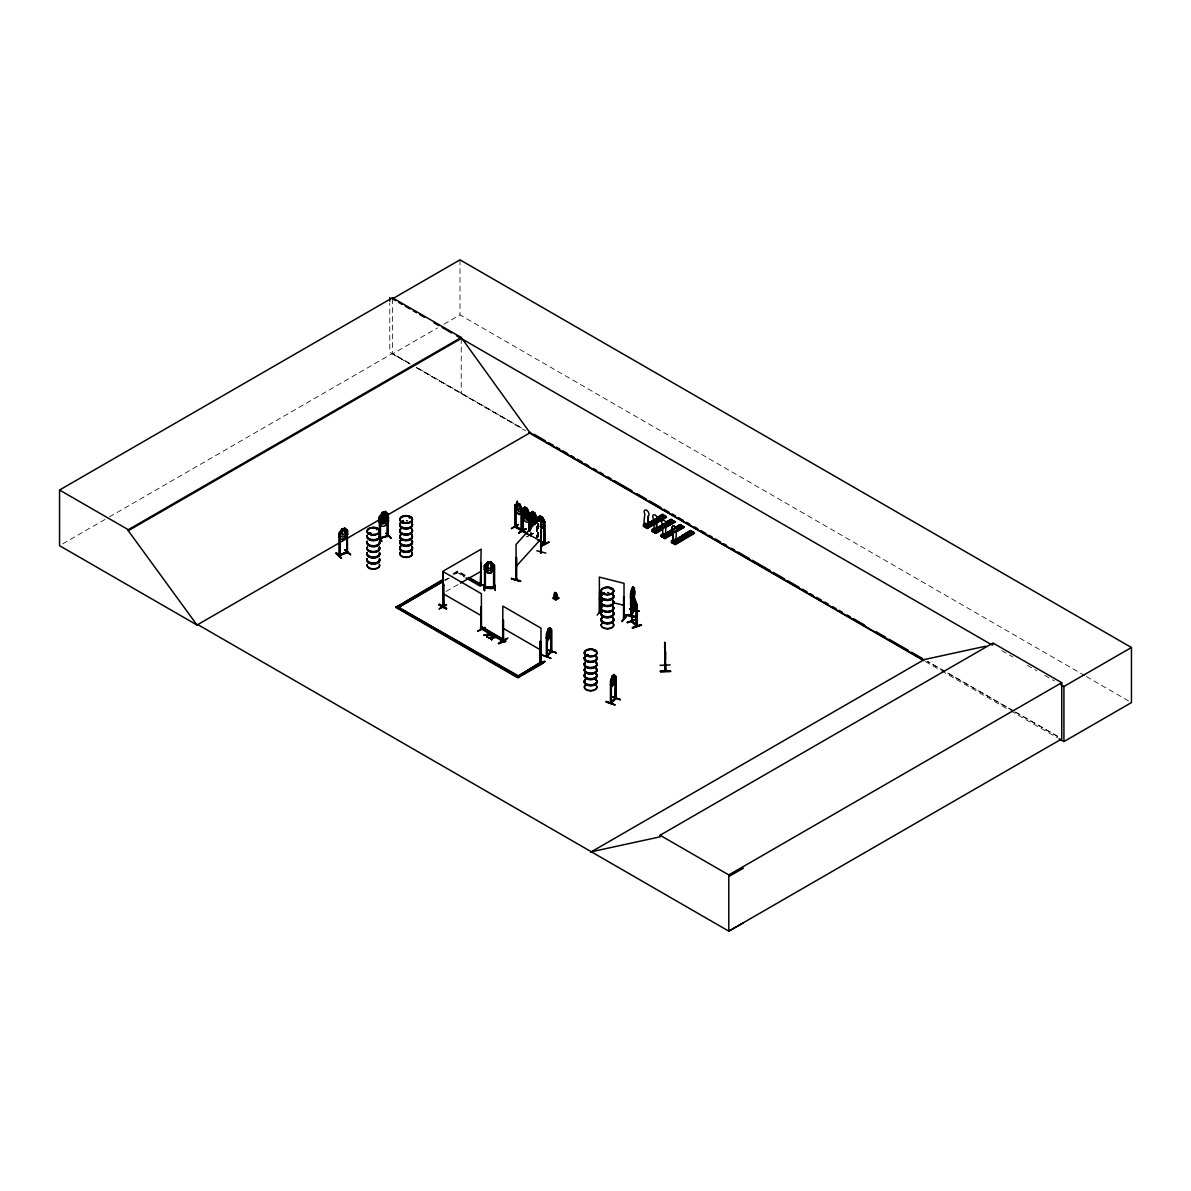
<?xml version="1.0" encoding="UTF-8"?>
<svg xmlns="http://www.w3.org/2000/svg" width="1191" height="1191" viewBox="0 0 1191 1191"><rect width="100%" height="100%" fill="white"/><g stroke="black" fill="none" stroke-linecap="round" stroke-linejoin="round"><path stroke-width="0.75" stroke-dasharray="5 3.75" d="M533.762 533.389L526.169 537.349M530.427 534.685C529.578 537.111 531.781 533.226 530.203 535.771L536.486 539.315M531.156 535.876L531.186 535.116M62.766 543.825L107.771 517.832M109.378 516.909L392.494 353.444L410.076 363.597M392.494 298.822L392.494 353.906L437.514 327.927M443.93 324.205L460.009 314.93L1084.748 675.625M453.161 573.556L457.761 570.906L467.304 576.414M453.161 574.256L457.761 571.606L465.711 576.191M444.958 579.913L448.158 578.067M454.56 574.36L457.761 572.514L454.56 575.059M444.958 580.598L452.952 575.982M529.266 534.819L529.801 534.268M529.623 534.551L529.623 535.355L529.876 534.402M526.228 536.947L533.836 533.047L526.273 537.379M527.613 536.516L533.33 532.749M446.163 591.421L458.877 584.081M529.504 535.31L528.819 534.119M530.561 535.563L535.34 538.362M409.838 363.731L389.799 352.208L389.799 303.05M416.255 367.424L521.956 428.209L416.478 367.29M945.103 671.545L927.491 661.407L945.058 671.56M1013.973 711.146L946.711 672.453L1013.794 711.25M1015.566 712.054L1058.814 736.931M1086.371 676.548L1131.45 702.586M1001.795 650.599L1012.945 657.03M1027.282 665.307L1036.855 670.831M1044.82 675.431L1054.377 680.954M1015.387 712.158L1058.546 737.08M392.494 353.906L410.076 364.059M416.478 367.751L525.693 430.8M925.347 661.541L939.848 669.923M941.471 670.846L1009.149 709.925M1010.757 710.863L1057.489 737.839M535.34 537.796L530.918 535.518L536.486 538.734M464.311 576.31L456.361 571.71L464.311 576.995M528.849 534.967L528.953 534.193M538.645 523.742L538.645 536.605M538.406 523.891L538.406 536.739M538.004 523.37L538.004 538.064M537.751 523.519L537.751 538.198M537.454 524.889L537.454 537.751M537.201 526.869L537.201 539.731M536.813 526.362L536.813 537.379M536.56 526.496L536.56 537.513M531.097 532.243L530.918 536.099M530.844 532.377L530.695 536.054M461.23 338.497L461.23 393.581M460.009 259.846L460.009 314.93M607.41 592.478A6.402 3.692 0 0 1 609.077 592.612M607.41 592.18A6.297 3.633 0 0 1 609.048 592.314M406.116 520.988A6.402 3.692 0 0 1 407.769 521.122M406.116 520.69A6.297 3.633 0 0 1 407.739 520.824"/><path stroke-width="1.5" d="M664.846 647.398L665.099 652.623M664.727 649.616L664.935 652.549L664.995 646.445M665.188 652.087L664.757 642.574L665.01 655.363L665.159 651.403M664.638 642.262L665.531 657.789M665.173 656.613L665.293 657.536L665.501 652.936M664.876 647.83L664.95 645.358L665.054 655.095L665.144 654.276M664.95 650.063L664.95 655.258L664.801 647.785M555.706 592.642L555.572 596.989L554.098 597.584L554.262 598.626C561.899 602.259 553.443 583.426 553.934 598.12M630.739 593.237L632.942 586.627L634.133 588.294L634.133 598.731M550.882 629.935L551.373 652.177L551.359 629.473L549.766 627.687L547.979 629.443L546.356 634.595L546.371 656.643L551.299 650.807M610.804 680.79L610.849 703.419C610.06 700.74 622.67 693.415 610.492 703.375L610.432 681.267L612.234 676.205M631.498 599.371L632.436 599.802L632.183 621.985L632.436 607.142M636.188 603.971L636.083 626.004L637.021 625.558L631.617 621.434M665.337 655.407L665.456 652.147M665.531 657.7L665.441 659.472M646.534 524.516C646.787 521.792 642.366 531.275 644.867 513.991A3.379 1.965 59.5 0 1 644.867 510.09A3.379 1.965 59.5 0 1 648.276 512.011A3.379 1.965 59.5 0 1 648.276 515.911L647.77 526.243L645.135 524.695M648.425 515.822L647.919 526.169L645.462 524.829L646.564 524.457L645.537 524.814L645.462 523.385L646.058 526.913L645.879 524.606L644.778 523.98L644.778 526.392M656.226 531.126L656.717 520.795L657.715 519.827M665.367 536.412L666.007 525.975M676.354 531.945L675.699 542.367C670.861 533.732 675.029 554.247 672.796 530.114A3.379 1.965 59.5 0 1 672.796 526.214A3.379 1.965 59.5 0 1 676.205 528.134A3.379 1.965 59.5 0 1 676.354 531.945A3.379 1.965 59.5 0 0 676.205 528.134A3.379 1.965 59.5 0 0 672.945 526.124A3.379 1.965 59.5 0 0 672.945 530.025L673.183 541.176M532.407 511.49L534.878 512.904L535.965 519.678L534.417 520.869L531.275 516.983C534.461 505.326 527.851 516.626 530.025 520.661L532.451 525.395M536.635 517.296L536.56 522.834M544.183 521.598L544.019 543.706L544.406 542.768L545.091 543.989L545.016 521.911L544.004 521.405L544.763 544.093L537.751 540.044M665.084 652.251L664.95 650.331L665.025 655.199L664.623 645.984M339.093 533.598L340.045 533.181L338.899 533.419L339.003 555.661L346.655 552.371L339.807 554.604M387.745 514.199L388.281 536.158L387.462 536.367L388.162 513.872L388.534 521.092L385.542 525.484C379.914 529.638 376.773 518.189 380.42 516.194L380.301 538.57L379.482 538.779L387.417 535.786L380.271 537.707M484.409 587.625L494.429 587.744L494.414 565.457L493.431 565.442L494.414 565.457L494.429 587.684C490.603 590.498 481.864 585.793 485.332 587.878L485.422 565.576L484.514 565.591L485.511 565.606M665.218 656.062C664.608 663.179 664.772 640.177 665.129 655.199M551.761 651.76L546.743 656.747L546.818 633.746M554.976 598.969L555.497 592.91L554.262 598.626M632.436 587.773L632.049 594.235L632.54 587.788M632.495 594.711L631.498 602.869M645.85 524.799L644.956 523.891L644.956 526.288L646.058 526.913M653.576 529.578L656.375 531.037L656.866 520.705A3.379 1.965 59.5 0 0 656.866 516.805A3.379 1.965 59.5 0 0 653.457 514.884A3.379 1.965 59.5 0 0 653.457 518.77C652.013 524.889 657.253 530.799 651.968 529.414L652.46 531.499L662.285 525.782M654.574 528.715C653.502 535.742 655.869 526.392 654.201 529.638M663.342 535.146C661.601 534.342 664.801 535.756 663.893 533.925M663.179 535.191L662.925 534.431L664.265 534.461M674.597 540.52L674.106 539.91L673.778 540.922M610.849 703.419L615.985 698.536L615.911 676.473L613.856 674.419L612.129 676.175L611.296 680.433L611.355 703.047L610.864 702.08M615.583 698.134L615.137 697.986M630.992 599.758L631.572 595.381L630.456 604.209M625.796 615.166C631.528 612.963 644.51 620.734 625.811 615.077M625.96 614.839L635.399 616.953M612.71 676.071L612.71 681.952L613.827 679.51L613.276 675.52L612.799 676.101M665.278 664.623L665.382 665.486M664.965 666.022L665.278 643.393L665.322 671.203L664.92 664.623M665.769 671.143L665.069 648.663M511.639 578.588L520.675 580.851M511.445 578.826L520.646 581.223M547.979 629.443L546.833 656.137M554.693 597.182L555.572 592.671L554.098 597.584M550.629 658.415C545.597 655.765 533.092 652.177 550.912 658.147M606.279 701.484L614.988 704.908L606.025 702.124M614.943 704.878L606.293 701.469M673.391 530.68L673.094 529.831M630.962 615.256L630.486 593.743L631.736 588.488M370.996 533.389L370.029 532.719L369.493 533.568M370.609 533.494L370.327 533.419M376.535 529.31L377.353 529.593M376.594 529.295L377.085 529.474M401.814 521.837L402.766 521.018L403.615 521.971M402.945 521.792L402.186 521.792M403.064 522L402.93 521.077M410.21 517.832L409.287 517.698M587.639 655.169L586.314 655.11L587.55 655.645M587.818 655.288L587.639 654.484L587.937 655.378M603.822 592.627C605.832 592.865 602.304 593.728 604.075 593.609M594.205 651.328L594.354 650.539M610.596 589.188L611.355 588.92M597.153 615.196L600.964 609.852M599.743 590.587L599.579 612.814L599.326 577.099L624.039 583.352L623.905 619.007L623.712 617.831M347.608 551.85C345.956 550.465 346.804 554.544 346.864 552.103L347.608 552.654L339.212 555.616M630.575 614.928L630.947 615.926L631.334 614.571M633.776 610.075L634.461 609.792M633.716 610.983L633.791 607.276M632.213 613.916L634.49 609.673M673.332 540.967L673.808 543.141L673.704 540.297M664.876 665.486L665.278 669.982M665.709 671.114L665.337 665.486M388.445 517.653L385.497 521.926L382.46 522.849L379.408 520.199L382.46 515.852L379.512 520.303L382.505 522.745L385.452 521.852L388.534 517.594L385.497 514.944L382.46 515.852L383.472 518.472L385.452 516.522L384.455 512.309L383.472 512.592L381.031 522.432L382.996 523.921L384.961 523.325L386.911 520.661L385.497 515.107M383.472 516.09L382.519 519.365L383.472 521.971L385.452 520.02L384.455 515.792L383.517 516.15M439.032 604.924L439.434 604.254L446.64 608.809L439.032 604.924L446.253 608.988M439.39 604.313L446.595 608.393M525.573 508.081L523.623 516.06L526.764 519.946L528.313 518.755L528.313 516.135L525.648 508.036M534.417 524.368L531.275 520.467L533.3 512.458M540.014 519.395L540.848 516.82L542.352 520.75L541.563 523.191L540.014 520.943M557.358 598.463L556.018 592.805L557.522 597.942M633.314 597.659L632.391 602.914L633.508 606.1L634.609 607.216L635.711 606.234L634.877 599.356L633.195 597.569L631.558 599.46L631.677 621.553L636.679 626.496L636.619 604.403L634.997 599.252L633.284 597.54M546.356 638.078L547.949 629.369L549.766 627.687L551.299 629.548M612.204 676.146L610.894 680.82M654.44 529.578L654.38 528.953M664.146 534.61L663.179 535.101M673.912 540.669L674.478 540.119L673.436 540.461M627.344 622.714L635.89 619.603M487.804 565.829L488.876 562.822L489.992 562.807L491.109 565.77M341.847 529.087L340.537 535.771L342.427 537.186L344.318 536.516L346.179 533.776L344.72 528.164L347.608 530.65L347.608 534.074L344.824 538.585C341.504 541.458 337.604 537.126 339.122 533.657L341.847 529.087L344.824 528.104L347.534 530.591M341.073 558.237L335.817 553.19L341.117 558.162M341.445 558.043L336.204 552.654L341.504 557.969M381.194 541.384L378.902 538.749L381.701 541.25L379.274 537.766M381.626 540.848L379.334 538.213M487.089 637.125L487.819 634.877L490.871 634.475L487.819 635.324L487.089 637.125L487.938 632.778L486.524 636.783M491.734 639.805L491.154 639.016L491.734 639.805L492.464 637.557L495.516 637.155L492.464 638.019L493.148 635.8L492.568 637.632M487.923 634.952L487.938 633.24M491.154 639.478L491.749 637.602M511.401 528.744L518.517 524.606M518.725 532.987L526.169 528.625L518.666 532.556M526.109 528.968L518.963 533.106M446.521 604.954L439.479 608.75M499.044 643.527C524.725 628.654 484.752 649.765 503.465 641.845M672.677 540.729L673.377 541.28M516.031 579.109L516.537 578.528L516.462 579.972L516.492 557.358L516.432 579.943L516.075 578.99M516.82 578.707L516.403 579.422L516.447 578.588M540.61 551.969L541.473 551.507L541.056 552.832L541.086 516.82L516.075 544.436L516.031 579.913L516.537 579.332M540.58 552.713L541.086 530.203L541.071 552.758M541.414 552.356L540.61 552.192M487.729 562.241L486.122 568.479L488.355 570.519L490.573 570.474L492.761 568.36L491.154 562.182L487.729 562.241L484.35 565.785L487.789 562.39L491.109 562.346M443.871 584.379L442.978 584.617L443.647 607.678L443.692 605.43M480.851 627.985L481.224 629.324L480.747 606.74L481.03 629.265M481.477 629.146L481.387 593.714L443.231 571.68L442.918 607.291L442.978 571.218L481.149 549.185L480.435 585.034L480.866 584.305M502.647 641.741L502.542 640.832L503.465 641.041M443.573 579.109L395.784 607.38L517.877 677.873L543.036 663.253L541.637 661.764L517.862 676.265L540.52 662.39M541.101 663.61L540.491 662.419M483.725 584.796L484.529 590.647L483.725 584.811M515.554 505.282L515.718 527.315L515.897 508.765M522.477 530.412L523.266 530.873M529.548 529.801L529.563 513.336L527.256 508.423L524.755 507.068L522.373 509.182L523.445 509.45L523.266 531.677L522.775 530.263M538.258 540.416L545.016 543.855M545.091 543.185L538.719 539.746M443.022 605.787L443.96 605.609L442.978 605.757M480.762 585.138L481.149 562.584L480.435 585.034L481.224 584.573M665.129 650.167L665.069 648.544L665.099 654.603M615.137 698.789L615.583 676.235L613.827 674.538L614.675 679.763L612.412 684.036L611.296 683.053M631.677 621.553L631.617 620.63L632.451 621.002M338.973 533.613L341.951 529.221M341.891 539.463L344.72 538.466L347.698 534.074M630.56 593.803L634.029 588.28C629.056 616.998 640.847 576.504 630.456 597.272L631.736 598.969L630.501 597.197M632.927 597.048L631.766 598.85M634.446 588.503L634.446 601.351M629.771 609.063L639.239 611.147L629.592 608.943M631.885 613.261L634.475 610.551M631.885 613.841L634.088 610.283M631.587 595.44L632.808 593.535M379.453 516.76L382.4 512.309L385.497 511.445M656.896 520.452C657.283 517.385 663.238 523.102 657.551 519.723M403.362 521.613L403.287 521.866M603.554 592.731L603.122 593.326M603.405 592.999L604.492 592.939M623.622 596.646L623.503 618.903M622 621.568L626.272 616.209L622 621.106M491.109 567.303L489.992 568.688L487.804 567.363M484.409 587.029L494.533 586.88L493.61 586.627M541.027 552.803L541.399 530.308M516.075 566.469L541.086 538.853M631.602 602.84L633.195 608.05L634.997 609.732L636.634 607.842M634.997 609.732L636.694 607.931M634.118 606.785L634.088 611.087L634.118 609.658M546.431 634.55L547.19 634.193L546.833 656.658M547.949 639.865L549.736 638.108L551.299 632.987M547.458 649.854L556.242 652.817L547.205 649.705M547.235 655.601L546.371 655.839L550.867 651.566M547.25 650.048L556.227 652.772M615.598 676.369L615.077 698.909M615.539 698.923L615.911 676.473M611.712 696.601L620.422 699.579L611.459 696.452M347.296 551.641L338.944 555.378M443.841 606.487L443.022 606.517M522.447 509.257L524.844 507.024L523.623 512.562L526.764 516.447L528.313 515.271L527.256 508.423M532.526 511.549L530.099 513.678L530.203 530.174M527.181 518.948L529.563 516.715L527.181 511.966L524.68 510.611L527.151 512.041L526.348 514.408L524.799 510.626L522.298 512.726L524.755 517.549L527.181 518.948L529.653 516.79M537.305 521.211L534.759 516.432L532.407 514.988C527.598 516.537 531.796 522.209 534.833 523.37L537.305 521.211L533.226 512.502M537.751 521.673L537.662 517.921L540.044 515.807L542.426 517.266L545.016 521.911M537.662 518.04L540.044 515.807L538.823 521.33M542.471 527.687L539.999 526.258L542.381 527.732L544.853 525.573L542.426 527.568M339.956 533.36L339.867 555.348M683.708 535.503C682.785 538.511 687.758 535.161 683.947 535.622M683.53 535.861L685.301 535.488L685.316 536.635M369.776 533.94L370.967 533.538L370.178 533.732M409.749 517.698L409.347 517.594M586.448 654.827L587.55 654.559M586.955 655.169L587.878 654.737M615.524 698.373L610.849 702.616M493.58 565.427L493.625 587.759L493.402 586.895M555.884 599.058L555.989 592.88M643.274 526.214L643.527 524.531L645.462 523.385M666.335 516.894L662.672 514.393L666.588 517.192L647.338 528.462L646.147 527.792L664.042 517.43M663.149 515.301L662.672 514.676L645.254 525.052M666.111 516.939L665.635 516.492M666.022 516.879L646.847 528.179L647.145 526.586L649.08 525.439L646.862 526.422L646.862 527.568L643.795 525.841L645.745 523.549M662.524 526.08L652.921 531.752L651.671 531.022L655.854 533.389L662.256 529.608M670.935 519.782L675.044 522.06L665.203 527.419M668.121 521.896L672.111 520.437L665.635 524.174M671.635 520.184L668.434 522.075M662.911 527.97L654.603 532.66L655.318 533.092M674.091 521.36L671.129 519.544L654.633 529.399M673.853 521.42L654.603 532.66M654.201 528.432L652.251 530.724L655.303 532.451L655.303 531.305L657.536 530.308L655.586 531.454L655.303 533.062L674.746 521.584M662.002 529.31L655.08 532.943L663.149 528.268M676.101 532.02L684.185 527.345L680.076 525.067M672.32 529.727L665.62 533.508L680.269 524.829L681.252 525.707L676.443 528.551L681.207 525.722M675.952 531.752L683.932 527.047L683.187 526.467L664.057 537.96M683.187 526.467L664.444 537.722L661.392 535.995L663.342 533.702L661.109 534.699L661.109 536.129L665.01 538.66M680.269 524.829L683.396 526.913M671.248 542.352L673.987 540.64L672.87 540.014L672.87 542.411L673.987 543.036M675.952 539.449L690.601 530.799C700.531 536.218 687.356 528.491 690.869 531.29L676.428 539.731M673.674 539.672L671.724 541.965L674.791 543.692L676.726 541.399L677.009 542.992L673.436 540.922L673.391 539.508L671.456 540.669L671.873 542.709L691.599 531.677L671.664 542.59M671.456 542.099L675.357 544.615L694.517 533.315L693.534 532.437L674.166 543.974M693.534 532.437L674.791 543.692M657.492 517.445C668.151 522.134 652.326 518.025 659.427 516.298L663.045 518.636L659.427 516.298M660.737 515.539C671.396 520.214 655.571 516.105 662.672 514.393M654.722 519.574L646.594 524.025M657.685 517.743L661.109 515.792M643.78 526.482L654.976 519.871M658.087 517.951L661.273 516.075M663.372 515.063L643.512 525.975L647.368 528.506M653.829 520.914L643.929 526.556L654.082 521.211M657.03 519.023L661.824 516.194M657.194 519.291L663.61 515.554M646.147 527.792L665.605 516.313M666.29 516.432L647.13 528.164M654.499 529.385L653.219 528.864L654.812 528.864M665.933 522.328C676.592 527.003 660.767 522.894 667.883 521.182L671.501 523.504L667.883 521.182M669.178 520.407C679.838 525.097 664.012 520.988 671.129 519.261M651.76 531.097L663.179 524.442M666.067 522.581L671.129 519.693M652.147 531.32L663.327 524.71M652.221 531.35L663.581 524.859M665.441 523.712L671.828 519.946M666.097 526.08L672.483 522.313M674.746 521.301L665.873 526.824M665.367 527.687L674.984 522.075M662.375 534.149L662.538 536.456L663.64 537.081L663.64 534.67L662.375 534.149L662.375 536.545M673.808 531.424L671.396 530.055L673.347 528.908M680.24 524.978L675.074 527.598L677.024 526.452L680.642 528.789L677.024 526.452M678.319 525.693C688.979 530.367 673.153 526.258 680.269 524.546M661.109 536.129L663.104 534.953L663.059 533.553M661.392 535.995L663.64 534.67M672.483 529.995L661.303 536.59L680.969 525.231M675.669 528.104L681.163 525.678M673.615 529.429L661.571 536.769L673.391 530.457M675.982 528.298L681.014 525.41M673.183 530.397L662.032 537.022M663.64 537.081L663.342 533.702M664.444 537.722L664.444 536.575L666.677 535.593L666.677 537.022L663.059 535.072M683.902 526.854L664.444 538.332L664.727 536.739L666.677 535.593M683.887 526.586L664.221 538.228L672.751 533.642M673.004 533.94L664.995 538.66M681.728 535.742C692.403 540.416 676.577 536.307 683.679 534.595L687.296 536.918L683.679 534.595M685.42 533.568C696.08 538.258 680.255 534.149 687.356 532.422L690.974 534.759L687.356 532.422M688.651 531.662C699.311 536.337 683.5 532.228 690.601 530.516M676.041 539.523L690.646 530.978M671.947 542.739L691.301 531.335M674.389 543.93L677.009 541.563M694.219 532.556L675.103 544.317M694.234 532.824L674.359 543.736M480.866 585.109L481.402 562.718M443.871 585.436L442.978 585.213L443.871 585.436L443.96 607.514M477.74 582.593L485.347 586.463M446.536 604.611L439.107 608.943M443.156 606.829L443.886 606.651M480.747 628.774L480.747 606.74M477.785 631.334L485.288 627.359L477.844 630.947M503.257 620.02L502.617 619.648L503.331 642.098M503.927 640.818L505.818 639.254M540.059 663.372L540.372 641.16L540.625 663.715M544.54 661.154C522.521 674.553 560.142 653.219 537.424 665.769L544.6 661.571M395.784 606.695L517.877 677.188L543.036 662.553M197.885 624.635L197.111 625.096L59.55 545.672L59.55 490.022L392.494 297.795L461.23 337.47L529.965 432.809L923.501 660.022M392.494 297.795L392.494 298.822L460.009 259.846L1131.45 647.502L1131.45 702.586L1063.935 741.561L1059.112 738.762M59.55 490.022L128.286 529.697L461.23 337.47M743.363 922.846L728.788 931.154L197.795 624.59L197.006 625.037L128.286 530.724L461.23 338.497M197.006 625.037L380.718 518.963M387.149 515.256L530.739 432.363M514.988 504.865C515.956 508.051 519.053 492.583 516.06 508.2L519.202 512.085L520.75 510.909L519.708 504.061L517.207 502.706M514.825 508.319L517.207 513.187L519.708 514.542L517.236 513.127M515.361 526.779L522.328 530.844L522.254 508.765L521.33 508.349M519.663 514.438L522.09 512.428L522.254 508.765M523.445 509.45L522.551 509.227L522.551 531.35L527.449 534.089M522.521 512.651L524.844 517.504L527.256 518.904M526.273 512.07L527.151 517.013L525.573 517.445C524.516 516.522 524.234 510.597 526.348 512.026M522.298 516.224C522.76 519.127 527.166 525.514 529.414 520.303M528.878 512.979L529.489 513.321M534.804 512.949L537.23 517.757L537.201 521.36M532.332 515.033L534.804 516.447L534 518.829L532.407 514.988M533.925 516.492L534.804 521.42L533.226 521.866C532.169 520.943 531.886 515.003 534 516.447M534.714 516.492L535.965 523.177M537.141 517.743L537.201 517.698M537.573 517.966L538.645 518.234L537.751 518.011M515.971 526.601L522.328 530.04L521.39 529.831M521.524 529.816L515.286 525.946L515.614 527.315M521.598 508.393L521.36 530.665L521.226 508.274M537.736 521.435L537.454 517.549M534.833 523.37L532.451 521.896L530.099 517.058M395.784 607.38L401.962 603.807M405.163 601.961L416.374 595.5M419.574 593.654L443.573 579.794M443.365 580.836L398.568 607.38L443.365 581.521M460.47 583.158L481.149 571.233M544.287 542.947L538.347 540.416M544.034 543.677L544.361 525.201M548.932 542.218L541.384 546.118L548.932 542.173M467.497 578.141L481.611 585.376L480.211 586.18L465.904 577.918M505.684 640.684L481.834 626.913L480.435 627.717L504.284 641.487L505.684 641.368L504.284 642.172L482.027 629.324M558.907 597.956L555.601 599.936L552.55 598.09L555.601 596.2M558.907 598.165L555.855 599.862M590.557 852.25L924.29 659.561L985.776 646.192M591.332 851.788L660.067 836.841L660.067 835.248L993.011 643.021L1061.747 682.696L1061.747 738.926L728.788 931.154L728.788 874.923L1061.747 682.696M993.011 644.614L992.237 645.075L456.436 335.728M1060.749 684.631L1063.935 686.478L1131.45 647.502M728.788 876.531L743.363 868.224M623.861 618.978L623.89 596.929M338.914 555.423L339.629 554.366L339.956 555.319L339.911 533.106M381.701 541.25L379.274 538.57L380.435 538.451L380.271 516.537M387.358 535.31L388.415 535.25L387.388 535.265M388.251 536.144L379.363 538.54M376.892 529.117L377.562 529.146M370.669 533.672L369.24 533.553M586.865 654.871L587.714 654.871M379.334 537.692L380.435 537.885M343.827 529.012L341.966 532.645L342.874 535.221L344.78 533.181L343.767 528.953M344.869 550.019L350.66 554.827L345.345 549.855M634.877 599.356L636.59 604.462L636.59 626.481M636.619 625.632L631.93 621.33L636.977 626.392L636.932 604.299L636.113 604.016M632.481 627.478C659.665 618.635 614.318 634.386 641.249 624.59M632.495 627.865L641.264 624.947M386.003 533.374L391.169 538.406L386.494 533.226M685.093 536.516L683.723 536.412M401.918 521.971L403.555 521.33M370.55 533.226L369.597 533.642M346.789 552.922L346.76 530.665M521.658 529.623L522.075 530.992L522 508.914L519.633 504.106M527.687 533.94L522.775 531.067L522.804 509.078M487.104 635.384L484.112 634.937L490.871 634.937M492.568 637.17L495.516 637.617M488.757 637.632L491.853 637.23L489.307 638.391L488.757 637.632L494.965 637.304M484.112 634.937L487.208 634.55M484.112 635.399L487.208 635.011M488.757 638.078L491.853 637.691L492.568 635.458L493.148 636.247M665.054 525.35L666.126 524.874L665.054 525.588M515.599 526.467L515.033 526.169M664.727 646.564L664.846 643.125M665.412 651.135L665.144 658.31M670.131 664.891L660.037 665.337M660.469 671.62L660.454 670.861L670.578 671.352L660.469 671.65L670.578 671.322M660.454 671.322L670.578 671.352M487.729 562.301L487.729 572.782L491.168 572.737L487.729 572.782L484.35 569.283L484.35 565.785M494.399 584.662L495.203 590.498L494.473 584.245M599.564 612.859L599.609 590.766M344.958 549.929L350.184 554.544M485.392 586.791L493.402 586.701M386.078 533.27L390.737 538.124M484.543 587.848L484.514 565.591M632.823 586.731L633.404 591.882L631.855 596.363L631.081 595.47M634.133 588.294L632.838 586.612M631.766 588.548L630.917 615.881M629.622 609.271L639.076 611.355M626.287 616.268L622.059 621.523M599.326 599.133L602.854 600.026M613.439 602.706L624.039 605.385M545.82 553.115L536.828 550.778M520.452 581.506L511.43 578.886L511.683 578.156M549.736 627.806L550.465 633.002L549.364 636.188L548.247 637.304L547.16 636.322M546.312 637.974L547.979 639.746M613.827 684.84L615.673 679.763L612.204 686.626L610.432 684.691M611.504 696.795L620.198 699.772M502.885 641.487L503.004 640.728M523.043 531.633L523.013 509.301M675.074 527.598L678.691 529.935L676.28 528.566M665.412 524.308L667.823 525.38M671.396 529.772L673.808 531.126M673.808 540.729L672.707 540.104L672.707 542.515M543.036 663.253L541.637 661.764M517.862 675.58L519.261 677.069M392.494 298.822L395.695 300.668M398.896 302.514L402.096 304.36M405.282 306.206L410.076 308.975M413.277 310.821L416.478 312.667M419.679 314.513L424.472 317.282M434.06 322.821L438.854 325.59M442.055 327.436L451.642 332.959M533.955 434.209L545.195 440.7M548.411 442.561L553.234 445.345M556.435 447.191L559.651 449.052M562.867 450.898L567.69 453.682M570.906 455.543L574.107 457.404M577.322 459.25L582.146 462.034M585.362 463.895L588.562 465.741M593.386 468.525L596.602 470.385M599.817 472.231L603.018 474.092M607.842 476.876L611.057 478.722M614.273 480.583L631.945 490.781M636.753 493.565L646.4 499.133M649.601 500.979L660.856 507.47M664.057 509.331L668.88 512.115M672.096 513.961L675.312 515.822M678.528 517.683L683.336 520.452M686.552 522.313L689.768 524.174M694.576 526.943L697.792 528.804M701.008 530.665L705.831 533.449M709.047 535.295L712.248 537.156M715.463 539.002L720.287 541.786M723.503 543.647L726.704 545.493M731.527 548.277L734.743 550.138M737.958 551.984L749.199 558.475M752.414 560.336L770.086 570.534M773.287 572.395L784.541 578.886M787.742 580.732L798.997 587.237M802.198 589.083L807.022 591.867M810.237 593.728L813.453 595.574M816.669 597.435L821.477 600.219M824.693 602.065L827.909 603.926M832.717 606.71L835.933 608.556M839.149 610.417L842.365 612.263M847.188 615.047L850.389 616.908M853.605 618.754L864.845 625.26M876.1 631.751L885.732 637.304M888.948 639.165L908.227 650.286M911.428 652.147L922.683 658.638M528.908 432.661L923.74 660.618M528.804 512.934L529.548 513.276M540.401 524.323L541.965 525.231L543.513 524.04L542.471 517.207L544.853 522.075M518.219 524.487L511.46 528.387M527.687 533.374L523.266 531.112L527.449 533.508M522 530.948L514.929 526.943L515.241 508.393M468.882 577.337L481.611 584.677M470.475 578.945L481.611 585.376M443.231 593.714L481.387 615.747M502.855 628.148L541.027 650.182M505.684 641.368L481.834 626.913M519.261 676.384L397.169 606.576M398.777 607.499L512.845 673.362M660.067 835.248L728.788 874.923M631.989 621.91L631.677 620.749M662.911 534.58L663.729 534.61M388.489 514.036L385.437 511.386L386.911 517.162L384.961 519.827L382.996 520.422L381.031 518.934L382.46 512.353M636.932 604.299L636.113 603.718M494.533 569.179L491.168 572.737L491.168 562.241L494.414 565.457M491.109 562.271L494.429 565.725M484.365 569.343L487.729 572.782M548.604 541.95L541.429 545.731M388.534 521.092L385.542 525.484M641.473 625.171L632.734 628.163M527.107 512.011L529.489 516.879M530.025 520.601L532.407 525.469M519.708 504.061L522.09 508.929M664.831 650.197L664.757 648.44M530.858 513.902L530.844 528.715M653.74 529.37L653.919 528.268M632.793 593.654L633.389 598.82M632.391 594.696L632.793 598.626M555.899 592.954L556.763 598.879M555.855 592.656L556.271 595.619M665.084 647.279L664.831 645.239L665.114 651.075M662.955 535.042L662.449 524.144A3.379 1.965 59.5 0 1 662.449 520.244A3.379 1.965 59.5 0 1 665.858 522.179A3.379 1.965 59.5 0 1 665.858 526.065M484.261 584.349L484.529 590.647M665.278 649.824L665.248 653.204M664.727 643.125L664.846 647.085L664.757 642.678M664.816 650.286L664.95 655.72M1063.935 686.478L1063.935 741.561M676.726 541.399L676.726 542.545M666.394 535.429L666.394 536.575M657.536 530.308L657.536 531.752M657.253 530.159L657.253 531.305M653.397 528.759L653.219 531.275M649.08 525.439L649.08 526.869M648.797 525.276L648.797 526.422M633.999 595.306L634.088 598.76M633.716 588.503L633.791 598.09M631.245 593.356L631.245 598.865M551.686 629.697L551.716 651.819M551.225 630.158L551.18 652.251M540.848 663.759L541.027 628.148L502.855 606.115L502.617 641.77M540.372 641.16L540.491 663.223M531.097 521.226L531.097 528.566M530.457 519.008L530.457 530.025M529.801 520.482L529.801 531.499M529.161 520.095L529.161 531.112M528.789 512.636L528.908 531.26M514.899 504.776L514.988 526.988M503.51 619.871L503.585 641.949M490.32 634.624L487.923 634.49L487.819 635.324M389.799 297.586L389.799 301.234M387.507 514.08L387.462 536.367L387.343 521.464M387.343 514.11L387.343 517.787M379.363 516.507L379.438 538.749M347.34 530.427L347.489 552.713M128.286 529.697L128.286 530.724M596.185 662.643A6.402 3.692 0 0 1 590.632 668.196A6.402 3.692 0 0 1 585.094 662.643M596.096 663.03A6.297 3.633 0 0 1 590.632 668.493A6.297 3.633 0 0 1 585.183 663.03M596.066 667.794A6.268 3.618 0 0 1 590.632 673.213A6.268 3.618 0 0 1 585.198 667.794M596.11 668.121A6.312 3.647 0 0 1 590.632 673.585A6.312 3.647 0 0 1 585.168 668.121M596.185 656.569A6.402 3.692 0 0 1 590.632 662.107A6.402 3.692 0 0 1 585.094 656.569M596.11 662.002A6.312 3.647 0 0 1 590.632 667.481A6.312 3.647 0 0 1 585.168 662.002M596.096 656.956A6.297 3.633 0 0 1 590.632 662.404A6.297 3.633 0 0 1 585.183 656.956M596.185 662.33A6.402 3.692 0 0 1 590.632 667.883A6.402 3.692 0 0 1 585.094 662.33M596.185 656.256A6.402 3.692 0 0 1 590.632 661.794A6.402 3.692 0 0 1 585.094 656.256M596.11 655.928A6.312 3.647 0 0 1 590.632 661.392A6.312 3.647 0 0 1 585.168 655.928M596.185 679.972A6.402 3.692 0 0 1 590.632 685.525A6.402 3.692 0 0 1 585.094 679.972M596.11 680.359A6.312 3.647 0 0 1 590.632 685.822A6.312 3.647 0 0 1 585.168 680.359M596.096 685.108A6.297 3.633 0 0 1 590.632 690.557A6.297 3.633 0 0 1 585.183 685.108M596.081 668.702A6.283 3.633 0 0 1 590.632 674.136A6.283 3.633 0 0 1 585.198 668.702M596.096 685.465A6.297 3.633 0 0 1 590.632 690.914A6.297 3.633 0 0 1 585.183 685.465M596.11 668.359A6.327 3.647 0 0 1 590.632 673.838A6.327 3.647 0 0 1 585.168 668.359M596.185 673.898A6.402 3.692 0 0 1 590.632 679.436A6.402 3.692 0 0 1 585.094 673.898M596.11 679.332A6.312 3.647 0 0 1 590.632 684.81A6.312 3.647 0 0 1 585.168 679.332M596.096 674.285A6.297 3.633 0 0 1 590.632 679.733A6.297 3.633 0 0 1 585.183 674.285M596.185 679.659A6.402 3.692 0 0 1 590.632 685.212A6.402 3.692 0 0 1 585.094 679.659M596.185 673.585A6.402 3.692 0 0 1 590.632 679.123A6.402 3.692 0 0 1 585.094 673.585M596.11 673.257A6.312 3.647 0 0 1 590.632 678.721A6.312 3.647 0 0 1 585.168 673.257M612.963 600.726A6.402 3.692 0 0 1 607.41 606.264A6.402 3.692 0 0 1 601.872 600.726M612.874 601.098A6.297 3.633 0 0 1 607.41 606.561A6.297 3.633 0 0 1 601.961 601.098M612.889 605.981A6.327 3.647 0 0 1 607.41 611.459A6.327 3.647 0 0 1 601.946 605.981M612.889 606.189A6.327 3.647 0 0 1 607.41 611.668A6.327 3.647 0 0 1 601.946 606.189M612.963 594.637A6.402 3.692 0 0 1 607.41 600.19A6.402 3.692 0 0 1 601.872 594.637M612.889 600.085A6.312 3.647 0 0 1 607.41 605.549A6.312 3.647 0 0 1 601.946 600.085M612.889 595.024A6.312 3.647 0 0 1 607.41 600.487A6.312 3.647 0 0 1 601.946 595.024M612.963 600.413A6.402 3.692 0 0 1 607.41 605.951A6.402 3.692 0 0 1 601.872 600.413M612.963 594.324A6.402 3.692 0 0 1 607.41 599.877A6.402 3.692 0 0 1 601.872 594.324M612.889 593.996A6.312 3.647 0 0 1 607.41 599.46A6.312 3.647 0 0 1 601.946 593.996M612.963 618.055A6.402 3.692 0 0 1 607.41 623.593A6.402 3.692 0 0 1 601.872 618.055M612.889 618.427A6.312 3.647 0 0 1 607.41 623.89A6.312 3.647 0 0 1 601.946 618.427M612.859 606.755A6.283 3.633 0 0 1 607.41 612.189A6.283 3.633 0 0 1 601.976 606.755M612.889 606.442A6.327 3.647 0 0 1 607.41 611.921A6.327 3.647 0 0 1 601.946 606.442M612.963 611.966A6.402 3.692 0 0 1 607.41 617.519A6.402 3.692 0 0 1 601.872 611.966M612.889 617.414A6.312 3.647 0 0 1 607.41 622.878A6.312 3.647 0 0 1 601.946 617.414M612.889 612.353A6.312 3.647 0 0 1 607.41 617.816A6.312 3.647 0 0 1 601.946 612.353M612.963 617.742A6.402 3.692 0 0 1 607.41 623.28A6.402 3.692 0 0 1 601.872 617.742M612.963 611.653A6.402 3.692 0 0 1 607.41 617.206A6.402 3.692 0 0 1 601.872 611.653M612.889 611.325A6.312 3.647 0 0 1 607.41 616.789A6.312 3.647 0 0 1 601.946 611.325M411.654 529.236A6.402 3.692 0 0 1 406.116 534.774A6.402 3.692 0 0 1 400.563 529.236M411.565 529.608A6.297 3.633 0 0 1 406.116 535.072A6.297 3.633 0 0 1 400.652 529.608M411.55 534.372A6.268 3.618 0 0 1 406.116 539.806A6.268 3.618 0 0 1 400.682 534.372M411.58 534.714A6.312 3.647 0 0 1 406.116 540.178A6.312 3.647 0 0 1 400.638 534.714M411.654 523.147A6.402 3.692 0 0 1 406.116 528.7A6.402 3.692 0 0 1 400.563 523.147M411.58 528.596A6.312 3.647 0 0 1 406.116 534.059A6.312 3.647 0 0 1 400.638 528.596M411.58 523.534A6.312 3.647 0 0 1 406.116 528.998A6.312 3.647 0 0 1 400.638 523.534M411.654 528.923A6.402 3.692 0 0 1 406.116 534.461A6.402 3.692 0 0 1 400.563 528.923M411.654 522.834A6.402 3.692 0 0 1 406.116 528.387A6.402 3.692 0 0 1 400.563 522.834M411.58 522.507A6.312 3.647 0 0 1 406.116 527.97A6.312 3.647 0 0 1 400.638 522.507M411.654 546.565A6.402 3.692 0 0 1 406.116 552.103A6.402 3.692 0 0 1 400.563 546.565M411.58 546.937A6.312 3.647 0 0 1 406.116 552.401A6.312 3.647 0 0 1 400.638 546.937M411.55 551.701A6.283 3.633 0 0 1 406.116 557.15A6.283 3.633 0 0 1 400.667 551.701M411.55 535.265A6.283 3.633 0 0 1 406.116 540.699A6.283 3.633 0 0 1 400.667 535.265M411.595 552.029A6.327 3.647 0 0 1 406.116 557.507A6.327 3.647 0 0 1 400.638 552.029M411.595 534.953A6.327 3.647 0 0 1 406.116 540.431A6.327 3.647 0 0 1 400.638 534.953M411.654 540.476A6.402 3.692 0 0 1 406.116 546.029A6.402 3.692 0 0 1 400.563 540.476M411.58 545.925A6.312 3.647 0 0 1 406.116 551.388A6.312 3.647 0 0 1 400.638 545.925M411.58 540.863A6.312 3.647 0 0 1 406.116 546.327A6.312 3.647 0 0 1 400.638 540.863M411.654 546.252A6.402 3.692 0 0 1 406.116 551.79A6.402 3.692 0 0 1 400.563 546.252M411.654 540.163A6.402 3.692 0 0 1 406.116 545.716A6.402 3.692 0 0 1 400.563 540.163M411.565 539.851A6.297 3.633 0 0 1 406.116 545.299A6.297 3.633 0 0 1 400.652 539.851M379.423 546.952A6.268 3.618 0 0 1 373.364 551.507A6.268 3.618 0 0 1 367.304 546.952M379.467 536.114A6.312 3.647 0 0 1 373.364 540.699A6.312 3.647 0 0 1 367.275 536.114M379.453 535.101A6.297 3.633 0 0 1 373.364 539.672A6.297 3.633 0 0 1 367.29 535.101M379.467 542.188A6.312 3.647 0 0 1 373.364 546.773A6.312 3.647 0 0 1 367.275 542.188M379.557 541.831A6.402 3.692 0 0 1 373.364 546.475A6.402 3.692 0 0 1 367.185 541.831M379.557 541.518A6.402 3.692 0 0 1 373.364 546.163A6.402 3.692 0 0 1 367.185 541.518M379.467 541.176A6.312 3.647 0 0 1 373.364 545.761A6.312 3.647 0 0 1 367.275 541.176M379.557 535.742A6.402 3.692 0 0 1 373.364 540.401A6.402 3.692 0 0 1 367.185 535.742M379.557 535.429A6.402 3.692 0 0 1 373.364 540.089A6.402 3.692 0 0 1 367.185 535.429M379.467 547.294A6.312 3.647 0 0 1 373.364 551.88A6.312 3.647 0 0 1 367.275 547.294M379.438 547.86A6.283 3.633 0 0 1 373.364 552.43A6.283 3.633 0 0 1 367.29 547.86M379.423 564.281A6.268 3.618 0 0 1 373.364 568.836A6.268 3.618 0 0 1 367.304 564.281M379.482 547.532A6.327 3.647 0 0 1 373.364 552.133A6.327 3.647 0 0 1 367.26 547.532M379.453 553.443A6.297 3.633 0 0 1 373.364 558.028A6.297 3.633 0 0 1 367.29 553.443M379.453 552.43A6.297 3.633 0 0 1 373.364 557.001A6.297 3.633 0 0 1 367.29 552.43M379.467 559.517A6.312 3.647 0 0 1 373.364 564.102A6.312 3.647 0 0 1 367.275 559.517M379.557 559.16A6.402 3.692 0 0 1 373.364 563.805A6.402 3.692 0 0 1 367.185 559.16M379.557 558.847A6.402 3.692 0 0 1 373.364 563.492A6.402 3.692 0 0 1 367.185 558.847M379.467 558.505A6.312 3.647 0 0 1 373.364 563.09A6.312 3.647 0 0 1 367.275 558.505M379.557 553.071A6.402 3.692 0 0 1 373.364 557.73A6.402 3.692 0 0 1 367.185 553.071M379.557 552.758A6.402 3.692 0 0 1 373.364 557.418A6.402 3.692 0 0 1 367.185 552.758M379.467 564.623A6.312 3.647 0 0 1 373.364 569.209A6.312 3.647 0 0 1 367.275 564.623M548.545 629.324L547.979 634.416L549.096 634.654C549.914 633.672 549.87 627.538 548.634 629.354M524.1 512.651L525.35 516.031L524.04 517.981L525.752 516.745L527.479 519.976L526.184 516.492L527.419 514.586L525.782 515.748L524.1 512.651M531.752 517.073L533.002 520.452L531.692 522.402L533.404 521.167L535.131 524.397L533.836 520.899L535.101 519.097L533.434 520.154L531.752 517.073M381.82 518.487L383.413 520.661L381.76 523.876L383.904 521.003L386.063 522.581L384.44 520.333L386.003 517.236L383.949 519.961L381.954 518.413M633.761 598.686L633.225 602.661L634.327 605.117L633.865 598.656M518.011 503.719L517.251 507.798L518.8 510.046L519.589 507.619L518.1 503.674M636.143 619.439L627.136 622.521L636.158 619.454M657.432 521.658L653.814 519.618L657.432 521.658M587.491 655.794A6.283 3.633 0 0 0 596.929 652.653A6.283 3.633 0 0 0 587.491 649.512A6.283 3.633 0 0 0 587.491 655.794M587.491 656.33A6.283 3.633 0 0 0 596.929 653.189A6.283 3.633 0 0 0 587.491 650.033A6.283 3.633 0 0 0 587.491 656.33M587.476 656.018A6.327 3.647 0 0 0 596.959 652.862A6.327 3.647 0 0 0 587.476 649.69A6.327 3.647 0 0 0 587.476 656.018M604.254 593.907A6.312 3.647 0 0 0 613.722 590.751A6.312 3.647 0 0 0 604.254 587.595A6.312 3.647 0 0 0 604.254 593.907M604.269 594.383A6.283 3.633 0 0 0 613.707 591.227A6.283 3.633 0 0 0 604.269 588.086A6.283 3.633 0 0 0 604.269 594.383M604.254 594.101A6.327 3.647 0 0 0 613.737 590.944A6.327 3.647 0 0 0 604.254 587.773A6.327 3.647 0 0 0 604.254 594.101M607.41 628.625A6.268 3.618 0 0 0 612.844 623.191A6.327 3.647 0 0 1 607.41 628.788A6.327 3.647 0 0 1 601.946 623.31A6.268 3.618 0 0 0 607.41 628.625M402.96 522.387A6.312 3.647 0 0 0 412.428 519.231A6.312 3.647 0 0 0 402.96 516.075A6.312 3.647 0 0 0 402.96 522.387M402.975 522.909A6.283 3.633 0 0 0 412.399 519.767A6.283 3.633 0 0 0 402.975 516.626A6.283 3.633 0 0 0 402.975 522.909M402.945 522.611A6.327 3.647 0 0 0 412.428 519.455A6.327 3.647 0 0 0 402.945 516.284A6.327 3.647 0 0 0 402.945 522.611M370.222 534.089A6.283 3.633 0 0 0 379.646 530.948A6.283 3.633 0 0 0 370.222 527.807A6.283 3.633 0 0 0 370.222 534.089M370.222 534.61A6.283 3.633 0 0 0 379.646 531.469A6.283 3.633 0 0 0 370.222 528.328A6.283 3.633 0 0 0 370.222 534.61M368.897 533.732A6.327 3.647 0 0 0 379.482 532.094A6.327 3.647 0 0 0 371.726 527.628A6.327 3.647 0 0 0 368.897 533.732"/></g></svg>
